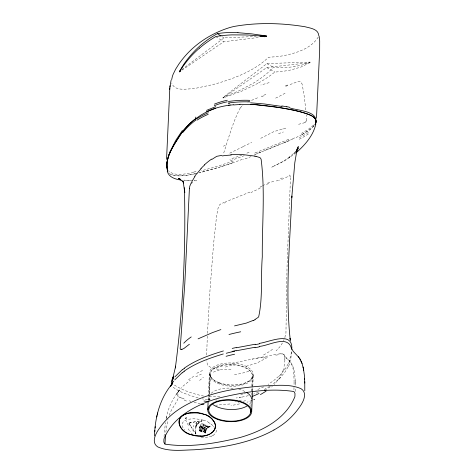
<?xml version="1.0" encoding="UTF-8"?>
<svg xmlns="http://www.w3.org/2000/svg" width="474" height="474" viewBox="0 0 474 474"><rect width="100%" height="100%" fill="white"/><g stroke="black" fill="none" stroke-linecap="round" stroke-linejoin="round"><path stroke-width="0.36" stroke-dasharray="2.37 1.78" d="M205.912 430.173L205.443 432.946M201.687 431.316L201.77 431.773L201.835 429.462M205.704 432.513L206.03 429.64M294.064 384.438L294.064 381.742M200.526 431.376L201.041 427.844M204.413 432.62L204.632 429.112M310.026 62.094L310.014 62.586L266.779 67.539L223.011 97.994L223.023 97.466L266.862 63.599L310.026 62.094L303.093 64.772L294.49 66.627M204.27 432.069L204.288 431.571L204.324 432.59M206.67 355.002L207.322 336.179M201.728 431.773L201.728 430.445M203.156 431.773L203.542 428.703M284.963 359.861L283.819 368.257M295.172 391.435L295.272 387.335M200.615 431.405L200.644 430.315L200.626 430.86M294.016 387.353L293.916 390.511M199.222 430.374L199.258 429.782L199.204 430.919L199.69 427.216M291.676 351.672L290.84 358.409L289.116 364.322M208.163 400.791L209.384 372.872M208.927 395.938L209.881 374.099M209.117 400.862L209.372 394.996M209.401 394.267L210.302 373.749M209.176 400.21L209.348 396.282M209.467 393.479L210.349 373.281M250.953 406.591L251.22 399.843M251.416 395.357L251.818 386.808M251.854 386.073L252.298 375.817M252.049 390.777L252.18 387.868M252.209 387.139L252.654 376.949A21.449 10.695 2.5 0 0 221.832 365.608A21.449 10.695 2.5 0 0 219.32 384.017A21.449 10.695 2.5 0 0 252.654 376.949M252.583 391.198L252.778 386.79M252.808 386.055L253.288 375.035M207.458 333.358L210.065 289.01L213.626 243.411L216.482 216.956L217.779 209.188L218.822 206.036A10.517 8.579 -22.6 0 1 219.166 205.473L219.658 204.798A3.448 2.785 -23.5 0 1 220.28 204.223L224.22 202.38M164.022 436.412L165.408 422.69M201.782 430.386L202.084 428.431M165.817 432.205L167.956 419.389M291.551 352.04L289.247 361.301M204.413 429.959L204.359 430.564L205.307 427.915L205.029 428.289M204.442 430.007L204.519 429.604M200.786 428.769L200.846 428.431M199.388 428.265L199.453 427.927M166.214 418.181C168.11 407.433 173.36 397.579 180.179 389.16M166.084 418.791L166.866 415.194M196.23 425.563A8.781 8.04 37.1 0 0 196.141 425.836L195.519 431.778M195.934 426.499L195.578 428.804L196.212 425.557A8.68 8.289 27.5 0 1 196.414 425.261L197.237 424.248M202.149 428.182L202.019 428.65C201.989 425.409 209.099 423.306 204.258 427.465A8.556 8.182 45.1 0 0 203.654 428.235L203.417 429.177M201.059 427.785L200.923 428.265C201.539 426.582 206.421 421.736 201.118 425.196M199.673 427.281L199.536 427.749L200.389 425.984L200.075 426.434M283.464 369.59L280.152 377.286L274.357 384.461M284.815 337.417L285.792 333.957A3.437 1.013 -82.1 0 0 285.941 333.08L287.037 266.933L290.515 176.885M169.117 415.408L171.233 410.49L175.285 403.854A38.098 24.31 -59 0 0 178.194 398.397L178.639 396.762M306.494 120.538L306.34 114.939M284.033 339.532L283.523 340.735M318.255 37.055C311.039 48.721 296.327 53.029 283.594 55.683A81.22 31.053 10.9 0 1 276.366 56.696L268.539 57.265C255.45 69.874 238.126 76.853 221.062 82.239A144.22 86.203 -7.2 0 1 212.743 84.615L196.497 88.123A63.332 37.855 -7.2 0 1 192.278 88.709C185.731 89.005 174.314 91.322 171.742 82.986M288.103 363.991L285.324 368.736L280.644 374.377M287.973 367.012L285.194 371.758L280.513 377.399M282.433 342.992L279.861 346.867L276.129 350.843M201.166 427.234L202.268 425.824M199.779 426.724L200.887 425.302M202.256 427.643L203.885 425.723M203.648 428.17L204.727 426.819M240.229 107.93C232.781 122.322 228.521 138.313 223.521 153.623A0.853 0.705 -30.1 0 0 223.675 153.89L223.847 154.032M201.474 426.92L201.77 426.499L201.515 426.867A8.781 8.39 39.7 0 0 201.189 427.317M203.678 428.253L204.229 427.471L203.944 427.862M204.91 428.342L204.851 428.425A7.264 6.938 50 0 0 204.738 428.591M202.564 427.329L202.836 426.967M206.415 428.846L206.611 428.573L205.917 430.096L205.71 433.023M204.94 428.3L205.805 427.281M176.239 394.486L179.557 389.93M177.075 393.337L179.403 390.126L177.827 392.62L177.43 394.392M196.212 425.557L197.095 424.36L196.799 424.751M295.261 152.077L293.844 153.949L295.622 151.751M202.801 426.884L202.712 427.121A8.757 8.331 54.2 0 0 202.309 427.744M197.137 424.194L196.289 425.255A8.556 8.159 28.7 0 0 196.159 425.456M305.606 122.014L306.157 121.249A3.626 1.28 -76.5 0 0 306.506 120.562M180.884 388.342L181.595 387.56M197.32 424.153L199.542 422.245L202.037 420.912L196.674 421.522L188.735 423.241L189.766 424.68M197.291 424.029L199.566 422.079L202.043 420.776L196.651 421.374L188.664 423.122M296.363 150.88L289.116 157.475L290.544 156.337L283.138 161.379L274.523 165.936M207.061 427.998L206.362 428.816A6.903 6.589 53.7 0 0 206.143 429.142M313.35 125.26L308.438 129.206L301.529 133.33M182.94 386.191L190.299 380.219M278.623 376.392L273.308 380.895L268.065 384.444M278.493 379.413L272.343 384.533M272.384 386.31L271.531 387.051M242.712 105.187L243.02 104.932M296.096 152.8L285.449 160.348L271.401 167.34L273.083 166.623M181.82 69.583L224.036 37.902L256.233 36.439M198.884 422.731L198.357 423.122L199.643 422.18M208.536 426.724L207.363 426.12L205.337 427.904A8.058 7.667 58.4 0 0 204.786 428.686M206.996 426.369L206.617 426.63L207.363 426.12M208.566 426.896L206.753 428.437A7.424 7.104 49.5 0 0 206.143 429.201M181.868 70.199L223.775 41.742L259.213 37.369M208.347 427.038L207.885 427.341L208.702 426.813M269.742 386.322L263.621 389.877M213.128 435.434L215.403 433.461L216.369 431.204A2.755 2.352 -34.7 0 0 216.369 430.576L215.723 429.029M310.014 62.615L301.049 67.024L290.562 70.016A100.595 32.41 12.2 0 1 274.837 72.06A100.595 61.128 -12 0 1 258.182 83.163L258.14 83.199M267.395 357.497L256.795 363.108L244.596 366.763M304.877 122.648L296.92 124.739M262.566 185.802L264.267 184.86L268.954 183.645M257.921 83.323L242.184 90.955L223.011 97.994M195.756 376.901L201.355 374.069M302.151 134.509L309.901 129.669L314.7 125.195L309.901 129.669L301.411 134.906M261.998 186.11L259.1 187.651M301.914 134.64L295.663 137.75M263.751 386.855L255.913 390.303M247.76 101.993L259.047 97.176M260.688 138.349L273.925 131.594L287.096 127.755M285.49 177.703L288.435 176.287M243.073 146.679L229.013 153.499M249.94 192.094L225.488 201.877M283.766 178.497L279.571 180.221M265.902 94.362L261.95 96.003M288.802 139.249L288.305 139.457M289.697 140.399L285.549 142.111M288.672 140.825L288.239 141.009M288.891 176.085L290.201 175.789A3.448 0.907 -74.8 0 1 290.355 176.061L290.461 176.482A10.517 2.708 -75.5 0 1 290.509 176.903M290.076 84.562L297.157 81.842L300.386 81.741A11.21 4.77 -70.3 0 1 301.541 83.074M288.263 139.475L255.45 152.818M264.954 150.459L281.36 143.794M288.198 141.027L286.889 141.566M261.535 151.87L262.4 151.514M258.454 392.282L253.554 394.107M260.67 152.225L258.928 152.936M257.163 153.653L258.046 153.292M286.444 141.744L283.482 142.947M287.872 85.462L284.684 86.724M285.318 142.2L282.782 143.225M254.787 154.607L283.008 143.13M255.397 152.835L254.704 153.114M255.326 154.388L254.639 154.666M223.023 97.466L238.309 91.115L252.322 83.774A85.468 54.237 -15.8 0 0 273.539 67.314A85.468 23.836 14.8 0 0 294.467 66.615M242.38 159.359L232.112 163.02M211.688 436.127L206.368 437.378L200.621 437.265M216.132 368.061L223.414 365.655M233.267 161.089L216.654 166.528L201.243 170.841M232.645 162.837L221.779 166.457M230.571 163.548L231.596 163.198M230.056 163.726L226.957 164.768M225.405 165.284L226.442 164.94M224.362 165.622L224.883 165.456M223.503 165.906L218.318 167.547M220.914 166.73L199.465 172.809M216.582 168.08L199.181 172.874M245.627 400.631L243.02 401.36M248.358 395.677L239.222 397.716M188.735 423.241L191.875 422.458M231.928 363.291L253.24 358.919M244.3 393.693L245.502 393.408M238.375 402.467L238.908 402.355M195.229 173.768C187.112 175.179 178.147 177.602 170.279 174.047C178.425 177.697 187.686 175.072 196.07 173.591M261.346 357.313L275.832 354.38M243.073 393.953L239.352 394.694M256.944 358.208L262.566 357.058M260.125 357.568L260.736 357.443M259.325 357.734L259.005 357.799M193.599 172.572C185.47 173.668 175.19 176.897 168.383 170.776M252.115 359.132L258.176 357.965M255.705 358.451L256.321 358.332M229.902 403.978L215.682 405.217M230.992 369.199L220.315 369.744L212.713 368.185A26.431 23.836 -40.9 0 1 210.942 367.421M278.125 354.072L279.5 353.954M219.871 396.851L207.79 396.637M215.723 399.997L217.056 399.973M280.655 353.906L281.799 353.93M194.524 180.843L196.811 180.837L194.032 180.801M192.64 180.784L183.983 180.061M190.133 180.79L183.628 180.327M210.355 399.878L207.659 399.659M282.516 353.995L283.203 354.119A2.672 1.825 -17.7 0 1 283.6 354.208L283.885 354.469A3.312 2.192 -17.4 0 1 283.979 354.593L286.853 358.545C295.468 364.69 295.059 376.486 295.278 385.949M203.684 396.08C192.918 393.912 182.152 390.238 172.957 384.153M202.197 398.859L203.553 399.102M200.383 403.895L193.902 402.266M198.144 397.959C189.12 395.126 179.385 392.454 172.021 386.322M203.293 420.165C197.32 418.726 190.542 417.884 184.801 420.574A5.487 5.078 -20.1 0 0 183.278 421.848L182.668 422.737A4.841 4.479 -20.3 0 0 182.182 424.165L182.182 425.693A7.412 6.843 -25.4 0 0 182.502 426.908L184.605 430.22M205.68 433.005L204.904 432.78M205.497 432.952L204.685 432.703M190.892 401.336L189.292 400.808M200.472 431.34L199.998 431.192M184.315 399.067L183.059 398.604M181.832 398.148L180.707 397.716M202.505 423.827L203.873 424.384M180.002 397.431L179.32 397.141M204.946 424.852L206.303 425.486M210.918 367.463L207.908 365.62A3.431 3.016 -24.4 0 1 207.428 364.998L206.705 360.661M207.357 426.013L208.536 426.618M266.862 63.599L273.433 67.278M266.779 67.539L274.825 72.048M208.151 422.198L211.019 424.117M222.247 36.759L224.036 37.902M215.753 36.611L223.775 41.742M169.698 173.662L168.72 172.803M213.543 426.357L214.278 427.145M195.62 432.543L195.827 434.024L190.169 425.273M189.126 423.762L191.917 428.075M189.819 424.751L190.121 425.196M189.849 424.811L190.27 425.439M193.955 431.358L193.759 431.05M283.677 354.291L284.234 355.281A38.098 24.31 -59 0 0 286.758 358.528C291.877 362.065 293.56 368.363 293.756 374.306A96.4 61.513 -59 0 1 293.963 377.742A127.642 81.451 -59 0 1 294.064 381.742M301.594 82.98L301.902 83.679A20.269 8.556 -70.8 0 1 302.157 84.437L303.917 93.947L305.937 110.922M177.62 395.334L177.483 394.872M195.827 434.024L195.59 431.761M284.945 358.463L284.833 357.159A21.212 14.196 -29.1 0 0 284.72 356.312L284.53 355.719A10.049 6.766 -24.3 0 0 284.258 355.044M295.249 383.146L295.095 379.129M272.574 349.261A92.24 51.684 4.4 0 1 263.348 355.085M285.075 337.861A26.941 11.791 -86.6 0 1 284.915 338.306M289.294 175.143A61.276 10.659 -50.2 0 1 289.703 175.019M282.226 177.916A103.93 15.334 -8.6 0 1 280.341 178.698M278.534 180.185A89.396 16.276 -5 0 1 274.873 181.459M273.776 181.323A91.097 17.84 -3.9 0 1 266.708 183.349M260.232 188.006A91.097 33.713 -16.1 0 1 250.912 192.574M224.433 203.073A61.276 28.855 -23.4 0 1 225.665 202.588M248.814 371.308A92.24 58.456 12.8 0 1 234.464 374.685M285.075 93.194A127.239 57.828 -6.4 0 1 274.855 98.485M269.149 82.624A127.239 34.78 -5.6 0 1 260.848 85.012M263.479 95.926A111.064 15.778 -18.2 0 1 260.51 97.134M240.348 107.989A11.21 8.431 -40.4 0 1 242.801 105.293M243.304 146.448A99.078 7.501 -26.5 0 1 251.73 142.467M225.34 145.293A108.173 2.18 -24.7 0 1 223.378 146.199M282.652 129.047A107.225 5.333 -14 0 1 283.156 128.946M278.522 133.686A98.521 7.78 -23.5 0 1 283.357 131.985M305.606 121.919A8.331 3.051 -77.6 0 1 304.883 122.588M287.635 85.006A111.064 11.441 -16 0 1 285.419 85.889M250.888 402.39A21.449 10.695 2.5 0 1 249.3 404.346M209.022 399.6A21.449 10.695 2.5 0 1 209.129 396.3M211.197 393.29A21.449 10.695 2.5 0 1 233.901 388.396M238.783 389.278A21.449 10.695 2.5 0 1 245.064 391.571M284.684 358.528A41.291 27.99 -26.2 0 1 284.661 359.92M284.234 368.517A68.404 44.378 46.7 0 1 283.849 369.844M270.435 386.565A95.102 54.551 5.4 0 1 267.579 388.733M252.026 400.423A94.563 63.137 18.4 0 1 246.978 402.225M239.56 403.866A95.108 53.977 9.9 0 1 231.01 405.489M186.507 401.034A40.1 8.331 20 0 1 183.912 400.103M183.094 398.456A21.206 2.311 20 0 1 182.022 398.053M180.938 397.633A9.676 1.452 19.6 0 1 180.292 397.378M179.415 397.117A2.672 0.664 17.6 0 1 179.065 396.957M178.585 396.756A3.312 0.912 17.9 0 1 178.491 396.667M177.898 396.27A10.049 2.323 22.6 0 1 177.714 395.926M177.626 395.654A21.206 4.456 25.9 0 1 177.501 395.316M178.23 395.15A41.285 8.929 23.6 0 1 177.999 394.611M199.601 380.415A66.816 8.058 -34.6 0 1 203.423 377.286M188.498 379.793A95.108 39.786 -0.1 0 1 193.748 376.35M196.716 373.328A94.563 31.112 -7.2 0 1 203.761 369.957M213.371 372.131A94.575 26.775 -9.8 0 1 220.724 369.513M225.411 367.042A95.102 39.899 -4.2 0 1 233.623 364.844M265.541 357.568A68.404 7.892 -11.6 0 1 263.325 358.042M275.797 355.15A40.1 28.233 -21.9 0 1 278.037 354.836M279.512 353.859A21.212 16.229 -25.1 0 1 280.679 353.811M281.834 353.829A9.676 7.169 -23.2 0 1 282.557 353.9M199.625 427.192A9.03 8.331 36 0 1 199.761 426.796M199.933 426.902A11.222 10.523 72.3 0 1 201.189 425.273M201.166 427.886A8.982 8.064 54.8 0 1 201.314 427.37M201.9 428.366A8.976 8.277 41.5 0 1 202.137 427.661M203.743 429.308A8.852 7.602 67.2 0 1 203.95 428.377M204.241 429.515A8.425 7.774 45.8 0 1 204.537 428.567M206.214 430.268A7.886 6.737 69.7 0 1 206.415 429.331M203.334 420.077A24.364 20.945 -19 0 1 208.21 422.127M211.043 424.094A30.223 25.252 -13.3 0 1 213.561 426.339M214.153 427.24A22.154 18.652 -16.5 0 1 214.313 427.418M213.104 435.387A10.73 9.344 -33.8 0 1 211.671 436.08M289.312 364.524A65.056 38.678 61.3 0 1 288.139 367.196M280.697 377.452A107.93 58.243 -0.3 0 1 278.682 379.473M241.284 400.08A99.913 55.754 9.6 0 1 234.749 401.205M207.653 399.772A65.027 61.614 53.5 0 1 203.542 399.221M195.531 426.511A10.404 9.539 34.7 0 1 195.934 425.35M192.995 430.967A12.715 10.298 70.1 0 1 193.807 425.397M195.934 433.983A12.046 5.741 85.5 0 1 195.715 431.826M192.841 435.173A21.371 10.333 51.5 0 1 190.536 431.37M188.267 428.857A26.645 6.814 66.3 0 1 189.333 430.694M188.391 425.356A23.291 2.797 56 0 1 186.146 421.001M205.384 432.697A10.701 5.961 84.8 0 1 205.449 430.564M205.206 428.816A9 7.294 74.3 0 0 204.964 430.119A10.126 7.691 78.9 0 0 204.709 432.928M205.361 430.451A8.473 7.726 54.6 0 1 205.769 428.958M207.363 428.093A9.071 8.236 -81.9 0 1 208.702 426.956M205.633 427.08A10.179 9.628 67.9 0 1 207.268 425.859M201.9 429.485A11.388 8.479 78.5 0 1 201.942 429.189M202.439 429.1A9.794 8.088 71.3 0 1 202.694 427.85M201.995 432.057A11.115 8.39 78.3 0 1 202.285 429.177M202.866 429.426A9.439 8.597 51.4 0 1 203.293 427.992M205.023 427.157A11.044 9.735 -78.9 0 1 206.486 425.806M203.702 425.468A11.951 10.896 88.2 0 1 204.809 424.615M200.585 431.174A12.265 6.66 84.9 0 1 200.692 428.97M199.892 428.069A10.232 8.639 67.3 0 1 200.147 426.896M199.317 431.144A11.903 8.994 77.4 0 1 199.673 428.188M200.514 428.324A9.96 9.083 47.5 0 1 200.893 427.104M202.718 426.351A12.822 10.861 -75.1 0 1 204.187 424.905M200.461 424.799A13.509 12.525 79.1 0 1 202.238 423.365M314.618 124.158A117.191 36.474 11.7 0 1 313.604 125.332M308.467 132.388A119.881 19.553 -11.4 0 1 297.808 138.396M249.105 152.302A119.881 21.508 -17.2 0 1 245.556 153.653M241.989 154.992A119.881 21.508 -17.2 0 1 229.837 159.341M196.035 171.564A93.698 56.353 -12.7 0 1 193.522 172.098M289.448 361.496A65.056 38.678 61.3 0 1 288.269 364.168M280.827 374.424A107.93 58.243 -0.3 0 1 278.813 376.451M241.42 397.058A99.913 55.754 9.6 0 1 236.206 397.982M308.402 133.941A119.881 19.553 -11.4 0 1 297.737 139.948M244.3 155.656A119.881 21.508 -17.2 0 1 229.766 160.893M292.654 139.078A109.399 16.466 -12.7 0 1 289.573 140.411M294.65 137.887A113.932 16.377 -13.2 0 1 291.723 139.19M251.149 156.55A114.821 22.829 -16.8 0 1 243.15 159.584M203.15 432.033L203.168 431.18L203.15 432.033M201.687 431.239L201.764 430.653L201.687 431.239M219.415 383.039A21.028 10.481 2.5 0 0 252.245 376.279A21.028 10.481 2.5 0 0 222.235 365.021A21.028 10.481 2.5 0 0 219.415 383.039M218.911 382.589A21.982 10.955 2.5 0 0 253.234 375.521A21.982 10.955 2.5 0 0 221.862 363.754A21.982 10.955 2.5 0 0 218.911 382.589"/><path stroke-width="0.71" d="M304.782 390.795L304.746 381.777M171.487 385.012L171.92 383.531L173.656 381.167M166.552 159.365L169.816 88.2M291.765 349.771C293.53 330.141 269.268 342.181 259.343 343.36M207.778 409.607L208.133 401.525M208.785 409.186L208.856 407.504M250.681 412.19A21.028 10.481 2.5 0 0 220.665 400.927A21.028 10.481 2.5 0 0 217.844 418.951A21.028 10.481 2.5 0 0 250.681 412.19L250.776 409.945M251.682 411.77L252.553 391.933M164.97 444.019A2.287 1.144 2.5 0 1 164.756 443.865L163.844 442.129L163.903 439.457A45.362 22.61 2.5 0 1 164.105 438.586C173.33 416.296 196.894 404.381 218.917 398.083C243.097 392.265 268.811 387.762 293.596 391.477A2.287 1.144 2.5 0 1 293.868 391.613A2.287 1.144 2.5 0 1 294.087 391.773L294.994 393.503L294.935 396.175A45.362 22.61 2.5 0 1 294.733 397.046C285.514 419.342 261.944 431.257 239.921 437.555C215.741 443.374 190.027 447.877 165.242 444.156A2.287 1.144 2.5 0 1 164.97 444.019L165.562 434.865M318.658 35.461C318.481 28.955 309.937 28.102 305.084 26.757C281.888 22.965 257.886 22.302 234.683 26.343A81.599 31.201 10.9 0 0 229.92 27.498C211.517 33.139 194.553 43.981 182.549 59.137A144.22 86.203 -7.2 0 0 178.757 64.221L175.641 69.18L173.206 74.151A63.332 37.855 -7.2 0 0 172.299 76.723L171.659 79.768M264.273 36.747L266.441 36.474L266.477 35.971L251.558 33.85L237.918 32.688M199.625 48.034C191.674 54.818 184.878 62.929 179.439 71.852C183.402 63.688 189.416 56.37 195.75 49.829A85.468 57.324 -13.5 0 1 217.412 33.636M154.447 435.914C155.122 417.316 159.868 398.32 172.175 383.863L170.32 386.387L172.275 383.513L170.415 386.713L171.92 383.531M316.484 118.222L319.666 50.481L319.701 40.853L319.091 35.917M169.935 87.098L171.078 80.331M154.755 431.784L154.891 430.439M155.122 427.975L155.259 426.636M169.68 89.545L170.071 85.758M189.416 188.391L184.801 283.707L180.179 348.651A3.437 0.776 -75 0 0 180.268 349.048L181.068 349.557M156.71 416.984L157.013 415.615M157.297 414.294L157.593 412.931M315.814 124.117C313.314 135.534 305.114 144.73 296.665 152.338M180.108 179.16L178.941 178.751L180.624 179.48L178.331 178.343L183.272 181.761L182.49 180.914L183.58 183.035L183.254 182.052L184.771 192.604L184.422 187.858C185.897 247.914 183.207 308.367 175.344 367.942L175.664 366.129L172.856 378.051L173.502 376.196L171.677 381.398L172.151 383.3M196.177 423.312L196.42 422.654L196.141 423.412M168.732 154.921L166.789 162.446L167.049 168.128M169.864 152.03L175.736 140.417L182.342 130.534M171.766 381.102L173.792 378.145M315.69 122.174C318.167 110.643 296.629 110.608 289.507 107.794M191.324 182.644L189.884 185.986A3.448 1.09 -80.2 0 0 189.689 186.815L189.517 187.686A10.517 3.194 -80.2 0 0 189.428 188.391M315.494 123.981C318.617 117.54 309.244 114.453 304.669 113.073C294.55 109.98 284.074 108.244 273.617 106.715M191.816 181.678L194.927 176.447M315.352 124.229C318.173 120.058 313.332 116.023 309.611 114.88C301.559 111.609 292.956 109.998 284.441 108.422M185.731 418.566L186.252 417.695L185.826 418.394M296.481 150.317L298.306 146.602L296.339 152.569L296.825 150.785L294.816 162.683L291.741 197.788L291.86 196.082C289.857 243.731 285.176 291.771 290.171 339.354L290.035 338.395L290.515 340.842M179.865 135.374C173.608 146.033 164.111 158.363 167.648 171.321C164.164 156.995 174.894 143.521 182.271 132.086M180.084 135.06L181.435 133.188M181.708 132.833L188.172 125.302M196.728 173.887L201.077 168.661M296.511 150.649L298.282 148.445L296.771 150.294M174.87 376.883L182.182 369.785M174.74 379.911L182.052 372.807M194.269 119.798L195.75 118.642M195.312 117.481L195.821 117.09M195.247 119.033L201.041 115.016L207.144 111.609M179.474 71.343L180.647 70.46M189.399 344.243L183.971 348.437L181.761 349.498M184.185 368.221C195.922 359.885 209.763 355.097 223.408 350.938M184.054 371.249C195.792 362.906 209.632 358.125 223.278 353.959M179.439 71.852L180.653 71.023M211.949 159.365L216.719 156.331L221.802 155.359M266.033 391.222L260.404 394.623M210.089 433.917L212.589 432.092L214.082 430.339A9.089 7.791 -33.9 0 0 214.823 429M254.971 319.512L258.152 317.373A3.431 2.785 -19.3 0 0 258.691 316.733C262.916 297.263 260.682 276.65 262.294 256.843C261.992 224.415 265.286 191.449 261.109 159.24A10.517 9.071 -26.5 0 0 260.819 158.695L260.38 158.061A3.448 2.98 -28.4 0 0 259.805 157.552L255.996 156.349M200.917 436.228C205.242 436.104 209.816 434.895 212.945 431.743A8.81 7.543 -34.1 0 0 215.409 427.115M198.079 338.857L212.559 332.57L220.878 329.59M206.581 110.377L215.771 106.638M206.51 111.929C214.017 108.06 222.353 106.081 230.678 104.997M207.345 111.52L215.706 108.191M253.098 320.465L246.284 323.102L234.535 325.893M209.354 434.303C204.49 436.655 198.802 436.625 193.617 435.464A31.462 29.044 -43.7 0 1 190.809 434.646M186.72 413.678C173.17 417.031 179.972 432.531 190.364 434.492M259.207 346.381C268.592 346.02 287.623 334.271 291.486 348.431M236.313 347.774L255.172 344.231M236.182 350.796L255.042 347.258M228.729 103.711L229.41 103.616M228.664 105.264L229.345 105.169M193.422 412.718C188.445 412.83 182.573 414.003 179.889 418.678A7.963 7.341 -22.5 0 0 179.119 420.811C178.2 426.096 182.484 430.564 186.803 432.869A28.855 26.663 -44.4 0 0 190.815 434.634M190.453 412.925L198.185 412.949L204.727 414.477M259.888 36.267L266.477 35.971M230.808 154.429L242.09 154.518L254.763 156.088M239.874 104.28L254.929 104.63M250.533 102.811L264.308 103.96L281.994 106.443M250.468 104.363L251.676 104.422M252.138 104.446L256.333 104.736M255.397 104.665L276.929 107.201M256.801 104.772L267.644 105.921M266.441 36.474L247.641 34.981L231.976 34.88A100.595 36.107 14.8 0 0 215.741 36.599A100.595 64.825 -9.5 0 0 199.643 48.04M268.503 106.028L272.787 106.603M181.015 180.031C175.576 179.373 168.691 177.288 167.251 171.215M203.861 404.506L201.314 404.079M277.764 107.325L283.606 108.273M201.237 413.452L202.611 413.796M203.31 413.998L205.337 414.714M217.483 33.707L221.056 35.994M212.37 419.395L214.645 422.512L215.528 425.735A7.471 6.393 -34.1 0 1 215.415 427.115M298.987 357.509L293.276 351.388L292.114 349.451M299.722 358.634L302.039 363.451L303.313 368.197M298.353 356.537L300.374 359.618M301.008 360.904L301.446 361.982M301.6 362.361L302.039 363.451M303.502 369.151L304.403 375.444L304.794 383.057M303.076 367.018L303.745 370.342M304.616 378.448L304.664 379.721M222.253 155.922A91.097 52.377 23.7 0 1 231.217 155.069M254.757 156.118A61.276 56.548 -86.3 0 1 255.99 156.39M255.077 319.672A26.431 19.167 -23 0 1 253.193 320.643M228.983 334.502A92.24 31.266 -6 0 1 240.727 331.782M183.77 343.206A92.24 40 0.7 0 1 191.229 336.925M181.903 349.142A26.941 6.245 -65.1 0 1 181.151 349.362M191.703 183.148A61.276 36.942 81.7 0 1 192.177 182.182M194.755 176.352A103.93 79.478 19.6 0 1 196.52 173.768M200.952 168.59A89.396 67.142 13.7 0 1 204.655 164.916M204.478 164.804A91.097 67.758 11.8 0 1 211.611 159.086M186.691 413.559A20.572 18.77 -23.5 0 1 190.447 412.818M204.774 414.389A23.232 19.955 -16.8 0 1 208.045 415.941M208.015 415.976A24.464 20.714 -14.1 0 1 209.259 416.747L209.822 417.179A21.958 18.61 -14.4 0 1 212.447 419.514L214.515 422.269L215.486 425.172A7.578 6.506 -33.1 0 1 215.504 426.541L215.386 427.258A8.372 7.151 -34.4 0 1 214.817 428.994M247.049 406.017A21.449 10.695 2.5 0 1 212.897 404.535M246.397 392.312A21.449 10.695 2.5 0 1 251.67 399.138M266.234 389.669A95.102 54.551 5.4 0 1 264.853 390.582M259.011 393.467A94.575 60.429 14.5 0 1 251.925 396.56M254.686 399.315A94.563 63.137 18.4 0 1 253.809 399.695M207.979 401.531A66.816 54.7 24.8 0 1 203.968 401.01M193.433 412.593A31.734 27.978 -20.7 0 1 201.278 413.334M205.443 414.537A23.013 19.718 -16.4 0 1 212.471 419.324M200.935 435.89A30.585 27.705 -36.4 0 1 190.471 434.255M273.919 429.995A128.128 63.872 2.5 0 1 245.07 441.721A122.813 61.223 2.5 0 1 233.172 444.701C220.333 447.444 207.245 448.89 194.156 449.779C182.111 450.069 169.165 451.9 157.812 446.929C150.933 442.669 155.579 433.698 159.128 428.769C163.897 421.83 169.87 415.722 176.719 410.828A122.813 61.223 2.5 0 1 184.913 405.631A128.128 63.872 2.5 0 1 213.774 393.906A122.813 61.223 2.5 0 1 225.665 390.931C238.511 388.188 251.593 386.743 264.688 385.848C276.733 385.563 289.673 383.733 301.031 388.698C307.91 392.958 303.265 401.934 299.71 406.864C294.947 413.802 288.974 419.911 282.119 424.799A122.813 61.223 2.5 0 1 273.925 429.995M171.884 382.666A65.027 3.993 -41 0 1 172.625 381.677M182.259 372.872A108.019 49.16 5.1 0 1 184.273 371.32M226.092 356.294A99.895 43.015 -4.1 0 1 234.589 354.22M232.07 351.441A107.942 57.638 -0.9 0 1 236.028 350.576M259.296 346.844A65.056 19.677 -12.6 0 1 255.024 347.732M217.376 33.654A85.468 26.923 17.3 0 1 237.936 32.7M168.91 154.939A117.037 76.557 -9.1 0 1 170.059 152.047M182.905 130.895A119.721 89.177 22.8 0 1 196.242 118.287M197.166 118.541A105.785 80.556 30.8 0 1 208.299 112.741M214.349 104.15A105.785 83.27 46.5 0 1 227.307 100.257M228.326 101.519A119.726 85.705 31.3 0 1 249.828 100.352M281.775 105.915A114.744 42.79 15.7 0 1 286.841 106.798M286.806 106.715A93.585 34.01 15.5 0 1 289.341 107.195M172.015 379.638A65.027 3.993 -41 0 1 172.755 378.649M182.389 369.85A108.019 49.16 5.1 0 1 184.404 368.298M226.222 353.272A99.895 43.015 -4.1 0 1 234.719 351.198M232.201 348.42A107.942 57.638 -0.9 0 1 236.159 347.555M259.426 343.816A65.056 19.677 -12.6 0 1 255.154 344.711M182.84 132.447A119.721 89.177 22.8 0 1 196.171 119.839M197.095 120.094A105.785 80.556 30.8 0 1 208.228 114.293M214.278 105.702A105.785 83.27 46.5 0 1 227.236 101.809M228.261 103.071A119.726 85.705 31.3 0 1 249.762 101.904M233.806 104.944A113.855 80.076 29.8 0 1 239.986 104.57M230.714 105.068A109.21 76.835 29.8 0 1 233.718 104.748M191.111 122.446A109.216 82.073 26.5 0 1 194.239 119.774M188.095 125.243A113.867 85.693 27 0 1 191.046 122.393M209.561 426.855L209.917 426.422L209.561 426.855M217.305 419.324A21.982 10.955 2.5 0 0 251.629 412.256A21.982 10.955 2.5 0 0 220.256 400.483A21.982 10.955 2.5 0 0 217.305 419.324"/></g></svg>
